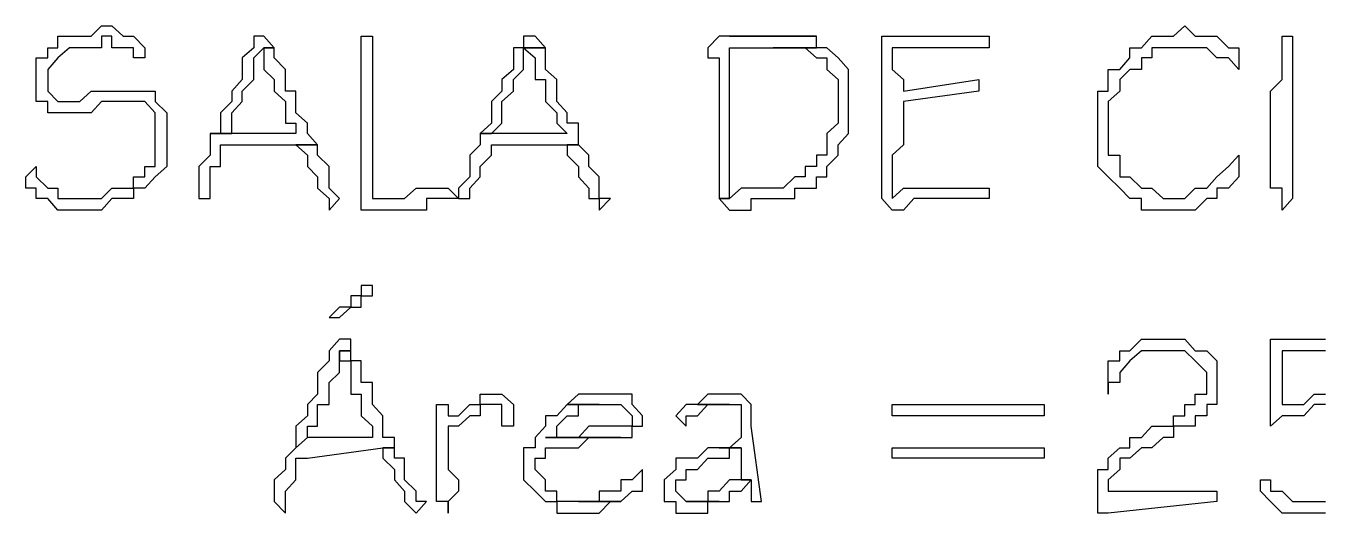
# Model space of a CAD drawing. Header units: millimetres. Extents: x -518.8 to -461.2, y 3.5 to 44.2.
# Drawn here: x -489.493 to -488.73, y 6.035 to 6.321 of the extents above; entities that cross this region are included whole.
import ezdxf

# ---------------------------------------------------------------- set-up
doc = ezdxf.new("R2010")
doc.units = ezdxf.units.MM
doc.header["$MEASUREMENT"] = 0
doc.layers.add('MYSOLIDS', color=7, linetype='Continuous')

msp = doc.modelspace()

# ---------------------------------------------------------------- linework, layer by layer
at = {"layer": 'MYSOLIDS'}
for points in [[(-489.42333, 6.30221), (-489.4301, 6.30221), (-489.4301, 6.30221), (-489.4301, 6.30823), (-489.4301, 6.30823), (-489.4301, 6.30823), (-489.43611, 6.30823), (-489.44288, 6.30823), (-489.44288, 6.31499), (-489.44889, 6.31499), (-489.44889, 6.30823), (-489.45491, 6.30823), (-489.46167, 6.30823), (-489.46769, 6.30823), (-489.46769, 6.30823), (-489.47446, 6.30221), (-489.47446, 6.30221), (-489.48047, 6.29544), (-489.48047, 6.29544), (-489.48047, 6.28943), (-489.48047, 6.28943), (-489.48047, 6.28266), (-489.48047, 6.28266), (-489.47446, 6.27665), (-489.47446, 6.27665), (-489.46769, 6.27665), (-489.46769, 6.27665), (-489.46167, 6.27665), (-489.45491, 6.28266), (-489.44889, 6.28266), (-489.44889, 6.28266), (-489.44288, 6.28266), (-489.44288, 6.28266), (-489.43611, 6.28266), (-489.4301, 6.28266), (-489.4301, 6.28266), (-489.42333, 6.28266), (-489.41731, 6.28266), (-489.41731, 6.27665), (-489.41731, 6.27665), (-489.41055, 6.26988), (-489.41055, 6.26988), (-489.41055, 6.26386), (-489.41055, 6.25785), (-489.41055, 6.25785), (-489.41055, 6.25108), (-489.41055, 6.25108), (-489.41055, 6.24507), (-489.41055, 6.2383), (-489.41055, 6.2383), (-489.41731, 6.23229), (-489.41731, 6.23229), (-489.42333, 6.22552), (-489.42333, 6.22552), (-489.4301, 6.22552), (-489.4301, 6.2195), (-489.43611, 6.2195), (-489.43611, 6.2195), (-489.44288, 6.2195), (-489.44889, 6.21274), (-489.45491, 6.21274), (-489.45491, 6.21274), (-489.46167, 6.21274), (-489.46167, 6.21274), (-489.46769, 6.21274), (-489.47446, 6.21274), (-489.48047, 6.2195), (-489.48047, 6.2195), (-489.48724, 6.2195), (-489.48724, 6.22552), (-489.49325, 6.22552), (-489.49325, 6.23229), (-489.49325, 6.23229), (-489.49325, 6.23229), (-489.49325, 6.23229), (-489.48724, 6.2383), (-489.48724, 6.2383), (-489.48724, 6.23229), (-489.48724, 6.23229), (-489.48724, 6.23229), (-489.48724, 6.23229), (-489.48047, 6.22552), (-489.48047, 6.22552), (-489.47446, 6.22552), (-489.47446, 6.2195), (-489.46769, 6.2195), (-489.46167, 6.2195), (-489.46167, 6.2195), (-489.45491, 6.2195), (-489.44889, 6.2195), (-489.44288, 6.22552), (-489.44288, 6.22552), (-489.43611, 6.22552), (-489.4301, 6.22552), (-489.4301, 6.23229), (-489.4301, 6.23229), (-489.42333, 6.23229), (-489.42333, 6.2383), (-489.41731, 6.2383), (-489.41731, 6.24507), (-489.41731, 6.25108), (-489.41731, 6.25108), (-489.41731, 6.25785), (-489.41731, 6.26386), (-489.41731, 6.26386), (-489.41731, 6.26988), (-489.41731, 6.26988), (-489.42333, 6.27665), (-489.4301, 6.27665), (-489.4301, 6.27665), (-489.43611, 6.27665), (-489.43611, 6.27665), (-489.44288, 6.27665), (-489.44889, 6.27665), (-489.44889, 6.27665), (-489.45491, 6.26988), (-489.46167, 6.26988), (-489.46769, 6.26988), (-489.46769, 6.26988), (-489.47446, 6.26988), (-489.48047, 6.26988), (-489.48047, 6.27665), (-489.48724, 6.27665), (-489.48724, 6.27665), (-489.48724, 6.28266), (-489.48724, 6.28943), (-489.48724, 6.28943), (-489.48724, 6.29544), (-489.48724, 6.29544), (-489.48724, 6.30221), (-489.48047, 6.30221), (-489.48047, 6.30823), (-489.47446, 6.30823), (-489.47446, 6.31499), (-489.46769, 6.31499), (-489.46769, 6.31499), (-489.46167, 6.31499), (-489.45491, 6.31499), (-489.44889, 6.32101), (-489.44889, 6.32101), (-489.44889, 6.32101), (-489.44288, 6.32101), (-489.43611, 6.31499), (-489.4301, 6.31499), (-489.4301, 6.31499), (-489.42333, 6.30823), (-489.42333, 6.30823), (-489.42333, 6.30823), (-489.42333, 6.30221), (-489.42333, 6.30221), (-489.42333, 6.30221), (-489.42333, 6.30221), (-489.42333, 6.30221), (-489.42333, 6.30221), (-489.42333, 6.30221)], [(-489.3534, 6.31499), (-489.3534, 6.31499), (-489.3534, 6.31499), (-489.35942, 6.31499), (-489.35942, 6.30823), (-489.35942, 6.30823), (-489.36619, 6.30221), (-489.36619, 6.29544), (-489.36619, 6.28943), (-489.3722, 6.28266), (-489.3722, 6.27665), (-489.3722, 6.27665), (-489.37897, 6.26988), (-489.37897, 6.26988), (-489.37897, 6.26386), (-489.37897, 6.25785), (-489.38498, 6.25785), (-489.3722, 6.25785), (-489.3722, 6.25785), (-489.3722, 6.26386), (-489.3722, 6.26386), (-489.3722, 6.26988), (-489.36619, 6.27665), (-489.36619, 6.27665), (-489.36619, 6.28266), (-489.36619, 6.28266), (-489.35942, 6.28943), (-489.35942, 6.28943), (-489.35942, 6.29544), (-489.35942, 6.30221), (-489.3534, 6.30823), (-489.34739, 6.30823), (-489.3534, 6.31499), (-489.3534, 6.31499), (-489.3534, 6.31499), (-489.3534, 6.31499)], [(-489.28949, 6.2195), (-489.28348, 6.2195), (-489.27671, 6.2195), (-489.2707, 6.2195), (-489.2707, 6.2195), (-489.26393, 6.22552), (-489.26393, 6.22552), (-489.25792, 6.22552), (-489.2519, 6.22552), (-489.24513, 6.22552), (-489.24513, 6.22552), (-489.24513, 6.22552), (-489.24513, 6.22552), (-489.23912, 6.2195), (-489.23912, 6.2195), (-489.24513, 6.2195), (-489.24513, 6.2195), (-489.2519, 6.2195), (-489.25792, 6.2195), (-489.25792, 6.2195), (-489.25792, 6.21274), (-489.26393, 6.21274), (-489.2707, 6.21274), (-489.27671, 6.21274), (-489.27671, 6.21274), (-489.28348, 6.21274), (-489.28949, 6.21274), (-489.28949, 6.21274), (-489.28949, 6.21274), (-489.29626, 6.21274), (-489.29626, 6.21274), (-489.29626, 6.2195), (-489.29626, 6.2195), (-489.29626, 6.22552), (-489.29626, 6.22552), (-489.29626, 6.23229), (-489.29626, 6.23229), (-489.29626, 6.2383), (-489.29626, 6.24507), (-489.29626, 6.24507), (-489.29626, 6.25108), (-489.29626, 6.25785), (-489.29626, 6.26386), (-489.29626, 6.26386), (-489.29626, 6.26988), (-489.29626, 6.26988), (-489.29626, 6.27665), (-489.29626, 6.28266), (-489.29626, 6.28943), (-489.29626, 6.28943), (-489.29626, 6.29544), (-489.29626, 6.30221), (-489.29626, 6.30221), (-489.29626, 6.30823), (-489.29626, 6.30823), (-489.29626, 6.31499), (-489.29626, 6.31499), (-489.28949, 6.31499), (-489.28949, 6.31499), (-489.28949, 6.31499), (-489.28949, 6.31499), (-489.28949, 6.31499), (-489.28949, 6.31499), (-489.28949, 6.30823), (-489.28949, 6.30823), (-489.28949, 6.30221), (-489.28949, 6.29544), (-489.28949, 6.28943), (-489.28949, 6.28943), (-489.28949, 6.28266), (-489.28949, 6.27665), (-489.28949, 6.26988), (-489.28949, 6.26988), (-489.28949, 6.26386), (-489.28949, 6.26386), (-489.28949, 6.25785), (-489.28949, 6.25108), (-489.28949, 6.24507), (-489.28949, 6.24507), (-489.28949, 6.24507), (-489.28949, 6.2383), (-489.28949, 6.23229), (-489.28949, 6.22552), (-489.28949, 6.22552), (-489.28949, 6.2195), (-489.28949, 6.2195), (-489.28949, 6.2195), (-489.28949, 6.2195)], [(-489.20077, 6.31499), (-489.20077, 6.31499), (-489.20077, 6.31499), (-489.20077, 6.31499), (-489.20077, 6.30823), (-489.20679, 6.30823), (-489.20679, 6.30221), (-489.20679, 6.29544), (-489.21355, 6.28943), (-489.21355, 6.28266), (-489.21957, 6.27665), (-489.21957, 6.27665), (-489.21957, 6.26988), (-489.21957, 6.26988), (-489.21957, 6.26386), (-489.22634, 6.25785), (-489.22634, 6.25785), (-489.21957, 6.25785), (-489.21957, 6.25785), (-489.21355, 6.26386), (-489.21355, 6.26386), (-489.21355, 6.26988), (-489.21355, 6.27665), (-489.21355, 6.27665), (-489.20679, 6.28266), (-489.20679, 6.28266), (-489.20679, 6.28943), (-489.20679, 6.28943), (-489.20077, 6.29544), (-489.20077, 6.30221), (-489.20077, 6.30823), (-489.18799, 6.30823), (-489.19401, 6.31499), (-489.19401, 6.31499), (-489.20077, 6.31499), (-489.20077, 6.31499)], [(-489.08574, 6.31499), (-489.08574, 6.31499), (-489.0925, 6.30823), (-489.0925, 6.30823), (-489.0925, 6.30221), (-489.08574, 6.30221), (-489.08574, 6.29544), (-489.08574, 6.28943), (-489.08574, 6.28943), (-489.08574, 6.28266), (-489.08574, 6.27665), (-489.08574, 6.26988), (-489.08574, 6.26988), (-489.08574, 6.26386), (-489.08574, 6.25785), (-489.08574, 6.25108), (-489.08574, 6.25108), (-489.08574, 6.24507), (-489.08574, 6.2383), (-489.08574, 6.23229), (-489.08574, 6.23229), (-489.08574, 6.22552), (-489.08574, 6.2195), (-489.07972, 6.2195), (-489.07972, 6.22552), (-489.07972, 6.23229), (-489.07972, 6.2383), (-489.07972, 6.2383), (-489.07972, 6.24507), (-489.07972, 6.24507), (-489.07972, 6.25108), (-489.07972, 6.25785), (-489.07972, 6.25785), (-489.07972, 6.26386), (-489.07972, 6.26988), (-489.07972, 6.27665), (-489.07972, 6.27665), (-489.07972, 6.28266), (-489.07972, 6.28943), (-489.07972, 6.28943), (-489.07972, 6.29544), (-489.07972, 6.30221), (-489.07972, 6.30823), (-489.07972, 6.30823), (-489.07295, 6.30823), (-489.07295, 6.30823), (-489.06694, 6.30823), (-489.06092, 6.30823), (-489.06092, 6.30823), (-489.05416, 6.30823), (-489.05416, 6.30823), (-489.02859, 6.30823), (-489.02859, 6.31499), (-489.07972, 6.31499), (-489.08574, 6.31499), (-489.08574, 6.31499), (-489.08574, 6.31499)], [(-489.04814, 6.31499), (-489.05416, 6.31499), (-489.06092, 6.31499), (-489.06092, 6.31499), (-489.06092, 6.31499), (-489.06694, 6.31499), (-489.07295, 6.31499), (-489.07972, 6.31499), (-489.07972, 6.31499), (-489.02859, 6.31499), (-489.03536, 6.31499), (-489.04137, 6.31499), (-489.04137, 6.31499), (-489.04814, 6.31499), (-489.04814, 6.31499)], [(-488.97746, 6.28266), (-488.9331, 6.28943), (-488.9331, 6.28943), (-488.9331, 6.28943), (-488.9331, 6.28943), (-488.9331, 6.28266), (-488.9331, 6.28266), (-488.9331, 6.28266), (-488.9331, 6.28266), (-488.9331, 6.28266), (-488.9331, 6.28266), (-488.97746, 6.27665), (-488.97746, 6.27665), (-488.97746, 6.27665), (-488.97746, 6.26988), (-488.97746, 6.26988), (-488.97746, 6.26988), (-488.97746, 6.26386), (-488.97746, 6.25785), (-488.97746, 6.25108), (-488.97746, 6.25108), (-488.98423, 6.24507), (-488.98423, 6.24507), (-488.98423, 6.2383), (-488.98423, 6.23229), (-488.98423, 6.22552), (-488.98423, 6.22552), (-488.98423, 6.2195), (-488.97746, 6.22552), (-488.97145, 6.22552), (-488.96543, 6.22552), (-488.96543, 6.22552), (-488.95867, 6.22552), (-488.95265, 6.22552), (-488.95265, 6.22552), (-488.94589, 6.22552), (-488.94589, 6.22552), (-488.93987, 6.22552), (-488.9331, 6.22552), (-488.9331, 6.22552), (-488.92709, 6.22552), (-488.92709, 6.22552), (-488.92709, 6.2195), (-488.92709, 6.2195), (-488.92709, 6.2195), (-488.9331, 6.2195), (-488.93987, 6.2195), (-488.94589, 6.2195), (-488.94589, 6.2195), (-488.95265, 6.2195), (-488.95265, 6.2195), (-488.95867, 6.2195), (-488.96543, 6.2195), (-488.97145, 6.2195), (-488.97145, 6.2195), (-488.97746, 6.21274), (-488.97746, 6.21274), (-488.98423, 6.21274), (-488.98423, 6.21274), (-488.99025, 6.2195), (-488.99025, 6.2195), (-488.99025, 6.2195), (-488.99025, 6.2195), (-488.99025, 6.22552), (-488.99025, 6.22552), (-488.99025, 6.23229), (-488.99025, 6.2383), (-488.99025, 6.2383), (-488.99025, 6.24507), (-488.99025, 6.25108), (-488.99025, 6.25785), (-488.99025, 6.25785), (-488.99025, 6.26386), (-488.99025, 6.26988), (-488.99025, 6.26988), (-488.99025, 6.27665), (-488.99025, 6.28266), (-488.99025, 6.28266), (-488.99025, 6.28943), (-488.99025, 6.29544), (-488.99025, 6.30221), (-488.99025, 6.30221), (-488.99025, 6.30823), (-488.99025, 6.30823), (-488.99025, 6.30823), (-488.99025, 6.31499), (-488.99025, 6.31499), (-488.98423, 6.31499), (-488.98423, 6.31499), (-488.97746, 6.31499), (-488.97145, 6.31499), (-488.97145, 6.31499), (-488.97145, 6.31499), (-488.96543, 6.31499), (-488.95867, 6.31499), (-488.95867, 6.31499), (-488.95265, 6.31499), (-488.94589, 6.31499), (-488.94589, 6.31499), (-488.93987, 6.31499), (-488.9331, 6.31499), (-488.9331, 6.31499), (-488.9331, 6.31499), (-488.92709, 6.31499), (-488.92709, 6.31499), (-488.92709, 6.31499), (-488.92709, 6.31499), (-488.92709, 6.31499), (-488.92709, 6.30823), (-488.9331, 6.30823), (-488.9331, 6.30823), (-488.93987, 6.30823), (-488.94589, 6.30823), (-488.95265, 6.30823), (-488.95867, 6.30823), (-488.96543, 6.30823), (-488.97145, 6.30823), (-488.97746, 6.30823), (-488.97746, 6.30823), (-488.98423, 6.30823), (-488.98423, 6.30221), (-488.98423, 6.29544), (-488.98423, 6.29544), (-488.97746, 6.28943), (-488.97746, 6.28943), (-488.97746, 6.28266), (-488.97746, 6.28266), (-488.97746, 6.28266), (-488.97746, 6.28266)], [(-488.81205, 6.30823), (-488.81882, 6.30823), (-488.82483, 6.30823), (-488.82483, 6.30823), (-488.8316, 6.30823), (-488.8316, 6.30221), (-488.83761, 6.30221), (-488.83761, 6.29544), (-488.84438, 6.29544), (-488.84438, 6.29544), (-488.8504, 6.28943), (-488.8504, 6.28943), (-488.8504, 6.28266), (-488.85716, 6.27665), (-488.85716, 6.27665), (-488.85716, 6.27665), (-488.85716, 6.26988), (-488.85716, 6.26386), (-488.85716, 6.25785), (-488.85716, 6.25785), (-488.85716, 6.25108), (-488.85716, 6.24507), (-488.8504, 6.24507), (-488.8504, 6.2383), (-488.8504, 6.23229), (-488.84438, 6.23229), (-488.84438, 6.23229), (-488.83761, 6.22552), (-488.83761, 6.22552), (-488.8316, 6.22552), (-488.82483, 6.2195), (-488.82483, 6.2195), (-488.81882, 6.2195), (-488.81882, 6.2195), (-488.81205, 6.2195), (-488.80604, 6.22552), (-488.80604, 6.22552), (-488.79927, 6.22552), (-488.79927, 6.22552), (-488.79325, 6.23229), (-488.79325, 6.23229), (-488.78649, 6.2383), (-488.78649, 6.2383), (-488.78047, 6.24507), (-488.78047, 6.24507), (-488.78047, 6.24507), (-488.78047, 6.24507), (-488.78047, 6.2383), (-488.78047, 6.2383), (-488.78047, 6.2383), (-488.78047, 6.23229), (-488.78047, 6.23229), (-488.78649, 6.22552), (-488.79325, 6.22552), (-488.79325, 6.2195), (-488.79927, 6.2195), (-488.79927, 6.2195), (-488.79927, 6.2195), (-488.80604, 6.21274), (-488.81205, 6.21274), (-488.81882, 6.21274), (-488.81882, 6.21274), (-488.81882, 6.21274), (-488.82483, 6.21274), (-488.8316, 6.21274), (-488.83761, 6.21274), (-488.83761, 6.2195), (-488.84438, 6.2195), (-488.84438, 6.2195), (-488.8504, 6.22552), (-488.8504, 6.22552), (-488.85716, 6.23229), (-488.85716, 6.23229), (-488.86318, 6.2383), (-488.86318, 6.2383), (-488.86318, 6.24507), (-488.86318, 6.25108), (-488.86318, 6.25785), (-488.86318, 6.25785), (-488.86318, 6.26386), (-488.86318, 6.26988), (-488.86318, 6.26988), (-488.86318, 6.27665), (-488.86318, 6.28266), (-488.85716, 6.28266), (-488.85716, 6.28943), (-488.85716, 6.29544), (-488.8504, 6.29544), (-488.8504, 6.29544), (-488.84438, 6.30221), (-488.84438, 6.30823), (-488.83761, 6.30823), (-488.83761, 6.30823), (-488.8316, 6.31499), (-488.8316, 6.31499), (-488.82483, 6.31499), (-488.81882, 6.31499), (-488.81205, 6.32101), (-488.81205, 6.32101), (-488.80604, 6.31499), (-488.80604, 6.31499), (-488.79927, 6.31499), (-488.79325, 6.31499), (-488.79325, 6.31499), (-488.78649, 6.30823), (-488.78047, 6.30823), (-488.78047, 6.30823), (-488.78047, 6.30221), (-488.78047, 6.30221), (-488.78047, 6.30221), (-488.78047, 6.30221), (-488.78047, 6.29544), (-488.78047, 6.29544), (-488.78649, 6.30221), (-488.78649, 6.30221), (-488.78649, 6.30221), (-488.78649, 6.30221), (-488.79325, 6.30221), (-488.79927, 6.30823), (-488.79927, 6.30823), (-488.80604, 6.30823), (-488.81205, 6.30823), (-488.81205, 6.30823), (-488.81205, 6.30823), (-488.81205, 6.30823), (-488.81205, 6.30823)], [(-488.74889, 6.25785), (-488.74889, 6.25108), (-488.74889, 6.25108), (-488.74889, 6.24507), (-488.74889, 6.2383), (-488.74889, 6.2383), (-488.74889, 6.22552), (-488.74889, 6.22552), (-488.74889, 6.2195), (-488.74889, 6.2195), (-488.74889, 6.2195), (-488.74889, 6.2195), (-488.75491, 6.21274), (-488.75491, 6.21274), (-488.75491, 6.2195), (-488.75491, 6.2195), (-488.75491, 6.2195), (-488.75491, 6.2195), (-488.75491, 6.2195), (-488.75491, 6.2195), (-488.75491, 6.22552), (-488.76167, 6.22552), (-488.76167, 6.23229), (-488.76167, 6.2383), (-488.76167, 6.24507), (-488.76167, 6.24507), (-488.76167, 6.25108), (-488.76167, 6.25785), (-488.76167, 6.25785), (-488.76167, 6.26386), (-488.76167, 6.26988), (-488.76167, 6.27665), (-488.76167, 6.28266), (-488.76167, 6.28266), (-488.75491, 6.28943), (-488.75491, 6.29544), (-488.75491, 6.29544), (-488.75491, 6.30221), (-488.75491, 6.30823), (-488.75491, 6.30823), (-488.75491, 6.30823), (-488.75491, 6.30823), (-488.75491, 6.31499), (-488.75491, 6.31499), (-488.75491, 6.31499), (-488.75491, 6.31499), (-488.74889, 6.31499), (-488.74889, 6.31499), (-488.74889, 6.30823), (-488.74889, 6.30823), (-488.74889, 6.30823), (-488.74889, 6.30823), (-488.74889, 6.30221), (-488.74889, 6.29544), (-488.74889, 6.29544), (-488.74889, 6.28943), (-488.74889, 6.28266), (-488.74889, 6.27665), (-488.74889, 6.27665), (-488.74889, 6.26988), (-488.74889, 6.26386), (-488.74889, 6.25785), (-488.74889, 6.25785), (-488.74889, 6.25785), (-488.74889, 6.25785), (-488.74889, 6.25785)], [(-489.34739, 6.30823), (-489.3534, 6.30823), (-489.3534, 6.30221), (-489.3534, 6.30221), (-489.3534, 6.29544), (-489.34739, 6.28943), (-489.34739, 6.28943), (-489.34739, 6.28266), (-489.34739, 6.28266), (-489.34062, 6.27665), (-489.34062, 6.26988), (-489.34062, 6.26386), (-489.33461, 6.26386), (-489.33461, 6.25785), (-489.3722, 6.25785), (-489.38498, 6.25785), (-489.38498, 6.25108), (-489.38498, 6.24507), (-489.38498, 6.24507), (-489.39175, 6.2383), (-489.39175, 6.2383), (-489.39175, 6.23229), (-489.39175, 6.22552), (-489.39175, 6.2195), (-489.39175, 6.2195), (-489.39175, 6.2195), (-489.39175, 6.2195), (-489.39175, 6.2195), (-489.38498, 6.2195), (-489.38498, 6.22552), (-489.38498, 6.23229), (-489.38498, 6.23229), (-489.38498, 6.2383), (-489.37897, 6.2383), (-489.37897, 6.24507), (-489.37897, 6.25108), (-489.33461, 6.25108), (-489.32183, 6.25108), (-489.32784, 6.25785), (-489.32784, 6.26386), (-489.32784, 6.26386), (-489.33461, 6.26988), (-489.33461, 6.26988), (-489.33461, 6.27665), (-489.33461, 6.28266), (-489.34062, 6.28266), (-489.34062, 6.28943), (-489.34062, 6.28943), (-489.34062, 6.29544), (-489.34062, 6.29544), (-489.34739, 6.30221), (-489.34739, 6.30221), (-489.34739, 6.30823), (-489.34739, 6.30823)], [(-489.18799, 6.30823), (-489.20077, 6.30823), (-489.19401, 6.30221), (-489.19401, 6.30221), (-489.19401, 6.29544), (-489.19401, 6.28943), (-489.18799, 6.28943), (-489.18799, 6.28266), (-489.18799, 6.28266), (-489.18799, 6.27665), (-489.18122, 6.26988), (-489.18122, 6.26386), (-489.18122, 6.26386), (-489.17521, 6.25785), (-489.21957, 6.25785), (-489.22634, 6.25785), (-489.22634, 6.25108), (-489.23235, 6.24507), (-489.23235, 6.24507), (-489.23235, 6.2383), (-489.23235, 6.2383), (-489.23235, 6.23229), (-489.23912, 6.22552), (-489.23912, 6.2195), (-489.23912, 6.2195), (-489.23912, 6.2195), (-489.23235, 6.2195), (-489.23235, 6.2195), (-489.23235, 6.2195), (-489.23235, 6.22552), (-489.22634, 6.23229), (-489.22634, 6.23229), (-489.22634, 6.2383), (-489.22634, 6.2383), (-489.21957, 6.24507), (-489.21957, 6.25108), (-489.17521, 6.25108), (-489.16844, 6.25108), (-489.16844, 6.25785), (-489.16844, 6.26386), (-489.17521, 6.26386), (-489.17521, 6.26988), (-489.17521, 6.26988), (-489.18122, 6.27665), (-489.18122, 6.28266), (-489.18122, 6.28266), (-489.18122, 6.28943), (-489.18122, 6.28943), (-489.18799, 6.29544), (-489.18799, 6.29544), (-489.18799, 6.30221), (-489.18799, 6.30221), (-489.18799, 6.30823), (-489.18799, 6.30823)], [(-489.02859, 6.30823), (-489.05416, 6.30823), (-489.04814, 6.30823), (-489.04814, 6.30823), (-489.04137, 6.30823), (-489.03536, 6.30823), (-489.02859, 6.30221), (-489.02859, 6.30221), (-489.02258, 6.30221), (-489.02258, 6.30221), (-489.02258, 6.29544), (-489.02258, 6.29544), (-489.01581, 6.28943), (-489.01581, 6.28266), (-489.01581, 6.28266), (-489.01581, 6.27665), (-489.01581, 6.26988), (-489.01581, 6.26386), (-489.01581, 6.26386), (-489.02258, 6.25785), (-489.02258, 6.25108), (-489.02258, 6.25108), (-489.02258, 6.24507), (-489.02859, 6.24507), (-489.02859, 6.2383), (-489.03536, 6.2383), (-489.03536, 6.23229), (-489.04137, 6.23229), (-489.04137, 6.23229), (-489.04814, 6.22552), (-489.05416, 6.22552), (-489.06092, 6.22552), (-489.06092, 6.22552), (-489.06092, 6.22552), (-489.06694, 6.22552), (-489.07295, 6.22552), (-489.07295, 6.22552), (-489.07972, 6.2195), (-489.08574, 6.2195), (-489.08574, 6.2195), (-489.08574, 6.2195), (-489.08574, 6.2195), (-489.07972, 6.21274), (-489.07972, 6.21274), (-489.07295, 6.21274), (-489.06694, 6.21274), (-489.06694, 6.2195), (-489.06092, 6.2195), (-489.05416, 6.2195), (-489.05416, 6.2195), (-489.04814, 6.2195), (-489.04137, 6.2195), (-489.04137, 6.22552), (-489.03536, 6.22552), (-489.03536, 6.22552), (-489.02859, 6.22552), (-489.02859, 6.23229), (-489.02258, 6.23229), (-489.02258, 6.2383), (-489.01581, 6.24507), (-489.01581, 6.24507), (-489.01581, 6.25108), (-489.01581, 6.25108), (-489.0098, 6.25785), (-489.0098, 6.26386), (-489.0098, 6.26386), (-489.0098, 6.26988), (-489.0098, 6.27665), (-489.0098, 6.27665), (-489.0098, 6.28266), (-489.0098, 6.28943), (-489.0098, 6.28943), (-489.0098, 6.29544), (-489.01581, 6.30221), (-489.01581, 6.30221), (-489.02258, 6.30823), (-489.02258, 6.30823), (-489.02258, 6.30823), (-489.02859, 6.30823), (-489.02859, 6.30823)], [(-489.32183, 6.25108), (-489.33461, 6.25108), (-489.33461, 6.25108), (-489.32784, 6.24507), (-489.32784, 6.2383), (-489.32784, 6.2383), (-489.32183, 6.23229), (-489.32183, 6.22552), (-489.31506, 6.2195), (-489.31506, 6.2195), (-489.31506, 6.2195), (-489.31506, 6.21274), (-489.30904, 6.2195), (-489.30904, 6.2195), (-489.30904, 6.2195), (-489.31506, 6.22552), (-489.31506, 6.23229), (-489.31506, 6.2383), (-489.32183, 6.24507), (-489.32183, 6.24507), (-489.32183, 6.25108), (-489.32183, 6.25108)], [(-489.16844, 6.25108), (-489.17521, 6.25108), (-489.17521, 6.25108), (-489.17521, 6.24507), (-489.16844, 6.2383), (-489.16844, 6.2383), (-489.16844, 6.23229), (-489.16243, 6.22552), (-489.16243, 6.2195), (-489.15641, 6.2195), (-489.15641, 6.2195), (-489.15641, 6.21274), (-489.14964, 6.2195), (-489.14964, 6.2195), (-489.15641, 6.2195), (-489.15641, 6.22552), (-489.15641, 6.23229), (-489.16243, 6.2383), (-489.16243, 6.24507), (-489.16243, 6.24507), (-489.16844, 6.25108), (-489.16844, 6.25108)], [(-489.28949, 6.16838), (-489.28949, 6.16838), (-489.29626, 6.16838), (-489.29626, 6.16236), (-489.30228, 6.16236), (-489.30228, 6.15559), (-489.30904, 6.15559), (-489.30904, 6.15559), (-489.31506, 6.14958), (-489.31506, 6.14958), (-489.31506, 6.14958), (-489.31506, 6.14958), (-489.31506, 6.14958), (-489.30904, 6.14958), (-489.30904, 6.14958), (-489.30228, 6.15559), (-489.29626, 6.15559), (-489.29626, 6.15559), (-489.29626, 6.16236), (-489.28949, 6.16236), (-489.28949, 6.16236), (-489.28949, 6.16838), (-489.28949, 6.16838), (-489.28949, 6.16838), (-489.28949, 6.16838)], [(-489.30904, 6.1368), (-489.30904, 6.1368), (-489.30904, 6.1368), (-489.30904, 6.1368), (-489.31506, 6.13003), (-489.31506, 6.13003), (-489.31506, 6.12402), (-489.32183, 6.11725), (-489.32183, 6.11123), (-489.32183, 6.10447), (-489.32784, 6.09845), (-489.32784, 6.09845), (-489.32784, 6.09168), (-489.32784, 6.09168), (-489.33461, 6.08567), (-489.33461, 6.0789), (-489.33461, 6.07289), (-489.32784, 6.0789), (-489.32784, 6.0789), (-489.32784, 6.08567), (-489.32183, 6.08567), (-489.32183, 6.09168), (-489.32183, 6.09845), (-489.32183, 6.09845), (-489.31506, 6.09845), (-489.31506, 6.10447), (-489.31506, 6.11123), (-489.31506, 6.11123), (-489.30904, 6.11725), (-489.30904, 6.12402), (-489.30904, 6.13003), (-489.30228, 6.13003), (-489.30228, 6.1368), (-489.30228, 6.1368), (-489.30904, 6.1368), (-489.30904, 6.1368)], [(-488.85716, 6.04732), (-488.79325, 6.04732), (-488.79325, 6.04732), (-488.79325, 6.04732), (-488.79325, 6.04131), (-488.79325, 6.04131), (-488.79325, 6.04131), (-488.79325, 6.04131), (-488.79325, 6.04131), (-488.79325, 6.04131), (-488.85716, 6.03454), (-488.85716, 6.03454), (-488.85716, 6.03454), (-488.85716, 6.03454), (-488.85716, 6.03454), (-488.86318, 6.03454), (-488.86318, 6.03454), (-488.86318, 6.04131), (-488.86318, 6.04131), (-488.86318, 6.04732), (-488.86318, 6.05409), (-488.86318, 6.05409), (-488.86318, 6.06011), (-488.85716, 6.06011), (-488.85716, 6.06687), (-488.85716, 6.06687), (-488.8504, 6.07289), (-488.8504, 6.07289), (-488.84438, 6.07289), (-488.84438, 6.0789), (-488.83761, 6.0789), (-488.83761, 6.0789), (-488.8316, 6.08567), (-488.82483, 6.08567), (-488.81882, 6.08567), (-488.81882, 6.09168), (-488.81205, 6.09168), (-488.81205, 6.09168), (-488.81205, 6.09845), (-488.80604, 6.09845), (-488.80604, 6.10447), (-488.79927, 6.10447), (-488.79927, 6.11123), (-488.79927, 6.11123), (-488.79927, 6.11725), (-488.80604, 6.12402), (-488.80604, 6.12402), (-488.80604, 6.12402), (-488.81205, 6.13003), (-488.81205, 6.13003), (-488.81882, 6.13003), (-488.82483, 6.13003), (-488.8316, 6.13003), (-488.8316, 6.13003), (-488.83761, 6.13003), (-488.83761, 6.13003), (-488.84438, 6.12402), (-488.84438, 6.12402), (-488.8504, 6.11725), (-488.8504, 6.11725), (-488.8504, 6.11123), (-488.8504, 6.11123), (-488.85716, 6.11123), (-488.85716, 6.10447), (-488.85716, 6.11123), (-488.85716, 6.11123), (-488.85716, 6.11123), (-488.85716, 6.11123), (-488.85716, 6.11725), (-488.85716, 6.11725), (-488.85716, 6.12402), (-488.8504, 6.12402), (-488.8504, 6.12402), (-488.8504, 6.13003), (-488.84438, 6.13003), (-488.83761, 6.1368), (-488.83761, 6.1368), (-488.83761, 6.1368), (-488.8316, 6.1368), (-488.82483, 6.1368), (-488.82483, 6.1368), (-488.81882, 6.1368), (-488.81205, 6.1368), (-488.81205, 6.1368), (-488.80604, 6.13003), (-488.79927, 6.13003), (-488.79927, 6.13003), (-488.79927, 6.13003), (-488.79325, 6.12402), (-488.79325, 6.11725), (-488.79325, 6.11725), (-488.79325, 6.11123), (-488.79325, 6.10447), (-488.79325, 6.10447), (-488.79325, 6.09845), (-488.79927, 6.09845), (-488.79927, 6.09168), (-488.80604, 6.09168), (-488.80604, 6.09168), (-488.80604, 6.08567), (-488.81205, 6.08567), (-488.81882, 6.08567), (-488.81882, 6.0789), (-488.82483, 6.0789), (-488.8316, 6.07289), (-488.8316, 6.07289), (-488.83761, 6.07289), (-488.84438, 6.06687), (-488.84438, 6.06687), (-488.8504, 6.06687), (-488.8504, 6.06011), (-488.8504, 6.06011), (-488.85716, 6.05409), (-488.85716, 6.04732), (-488.85716, 6.04732), (-488.85716, 6.04732), (-488.85716, 6.04732), (-488.85716, 6.04732)], [(-488.72934, 6.09845), (-488.73611, 6.09845), (-488.73611, 6.09845), (-488.73611, 6.09845), (-488.74213, 6.09168), (-488.74889, 6.09168), (-488.74889, 6.09168), (-488.75491, 6.09168), (-488.75491, 6.09168), (-488.76167, 6.08567), (-488.76167, 6.08567), (-488.76167, 6.08567), (-488.76167, 6.08567), (-488.76167, 6.09168), (-488.76167, 6.09168), (-488.76167, 6.09845), (-488.76167, 6.09845), (-488.76167, 6.10447), (-488.76167, 6.11123), (-488.76167, 6.11123), (-488.76167, 6.11725), (-488.76167, 6.12402), (-488.76167, 6.12402), (-488.76167, 6.12402), (-488.76167, 6.13003), (-488.76167, 6.1368), (-488.75491, 6.1368), (-488.75491, 6.1368), (-488.74889, 6.1368), (-488.74889, 6.1368), (-488.74213, 6.1368), (-488.73611, 6.1368), (-488.72934, 6.1368)], [(-489.30228, 6.13003), (-489.30904, 6.13003), (-489.30904, 6.12402), (-489.30228, 6.12402), (-489.30228, 6.11725), (-489.30228, 6.11123), (-489.30228, 6.10447), (-489.29626, 6.10447), (-489.29626, 6.09845), (-489.29626, 6.09845), (-489.29626, 6.09168), (-489.28949, 6.08567), (-489.28949, 6.08567), (-489.28949, 6.0789), (-489.32784, 6.0789), (-489.33461, 6.07289), (-489.33461, 6.07289), (-489.34062, 6.06687), (-489.34062, 6.06011), (-489.34062, 6.06011), (-489.34062, 6.06011), (-489.34739, 6.05409), (-489.34739, 6.04732), (-489.34739, 6.04131), (-489.34739, 6.04131), (-489.34739, 6.04131), (-489.34062, 6.03454), (-489.34062, 6.04131), (-489.34062, 6.04131), (-489.34062, 6.04732), (-489.33461, 6.05409), (-489.33461, 6.05409), (-489.33461, 6.05409), (-489.33461, 6.06011), (-489.33461, 6.06687), (-489.32784, 6.06687), (-489.28348, 6.07289), (-489.27671, 6.07289), (-489.27671, 6.0789), (-489.28348, 6.0789), (-489.28348, 6.08567), (-489.28348, 6.09168), (-489.28348, 6.09168), (-489.28949, 6.09845), (-489.28949, 6.10447), (-489.28949, 6.10447), (-489.28949, 6.11123), (-489.29626, 6.11123), (-489.29626, 6.11725), (-489.29626, 6.11725), (-489.29626, 6.12402), (-489.30228, 6.12402), (-489.30228, 6.13003), (-489.30228, 6.13003)], [(-488.75491, 6.13003), (-488.75491, 6.12402), (-488.75491, 6.11725), (-488.75491, 6.11725), (-488.75491, 6.11123), (-488.75491, 6.10447), (-488.75491, 6.09845), (-488.75491, 6.09845), (-488.75491, 6.09845), (-488.74889, 6.09845), (-488.74889, 6.09845), (-488.74213, 6.09845), (-488.74213, 6.09845), (-488.73611, 6.10447), (-488.72934, 6.10447)], [(-488.72934, 6.13003), (-488.73611, 6.13003), (-488.74213, 6.13003), (-488.74889, 6.13003), (-488.75491, 6.13003), (-488.75491, 6.13003), (-488.75491, 6.13003), (-488.75491, 6.13003), (-488.75491, 6.13003)], [(-489.24513, 6.09168), (-489.23912, 6.09168), (-489.23235, 6.09845), (-489.23235, 6.09845), (-489.22634, 6.09845), (-489.22634, 6.10447), (-489.21957, 6.10447), (-489.21957, 6.10447), (-489.21355, 6.10447), (-489.21355, 6.10447), (-489.20679, 6.09845), (-489.20679, 6.09168), (-489.20679, 6.09168), (-489.20679, 6.08567), (-489.20679, 6.08567), (-489.21355, 6.08567), (-489.21355, 6.08567), (-489.21355, 6.08567), (-489.21355, 6.08567), (-489.21355, 6.08567), (-489.21355, 6.08567), (-489.21355, 6.09168), (-489.21355, 6.09168), (-489.21355, 6.09168), (-489.21355, 6.09168), (-489.21355, 6.09845), (-489.21355, 6.09845), (-489.21957, 6.09845), (-489.21957, 6.09845), (-489.21957, 6.09845), (-489.22634, 6.09845), (-489.22634, 6.09168), (-489.23235, 6.09168), (-489.23235, 6.09168), (-489.23912, 6.08567), (-489.24513, 6.08567), (-489.24513, 6.08567), (-489.24513, 6.0789), (-489.24513, 6.07289), (-489.24513, 6.06687), (-489.24513, 6.06687), (-489.24513, 6.06011), (-489.23912, 6.05409), (-489.23912, 6.05409), (-489.23912, 6.04732), (-489.23912, 6.04732), (-489.23912, 6.04732), (-489.24513, 6.04131), (-489.24513, 6.04131), (-489.24513, 6.03454), (-489.24513, 6.03454), (-489.24513, 6.04131), (-489.24513, 6.04131), (-489.2519, 6.04131), (-489.2519, 6.04131), (-489.2519, 6.05409), (-489.2519, 6.05409), (-489.2519, 6.06011), (-489.2519, 6.06687), (-489.2519, 6.07289), (-489.2519, 6.07289), (-489.2519, 6.0789), (-489.2519, 6.08567), (-489.2519, 6.09168), (-489.2519, 6.09168), (-489.2519, 6.09845), (-489.2519, 6.09845), (-489.2519, 6.09845), (-489.2519, 6.09845), (-489.24513, 6.09845), (-489.24513, 6.09845), (-489.24513, 6.09845), (-489.24513, 6.09845), (-489.24513, 6.09168), (-489.24513, 6.09168), (-489.24513, 6.09168), (-489.24513, 6.09168), (-489.24513, 6.09168), (-489.24513, 6.09168)], [(-489.15641, 6.10447), (-489.15641, 6.10447), (-489.16243, 6.10447), (-489.16844, 6.10447), (-489.16844, 6.10447), (-489.16844, 6.10447), (-489.17521, 6.09845), (-489.15641, 6.09845), (-489.14964, 6.09845), (-489.14964, 6.09845), (-489.14363, 6.09845), (-489.13686, 6.09168), (-489.13686, 6.09168), (-489.13686, 6.09168), (-489.13686, 6.08567), (-489.14363, 6.08567), (-489.14964, 6.08567), (-489.14964, 6.08567), (-489.15641, 6.08567), (-489.16243, 6.08567), (-489.16243, 6.08567), (-489.16844, 6.0789), (-489.17521, 6.0789), (-489.18122, 6.0789), (-489.18799, 6.0789), (-489.14363, 6.0789), (-489.14363, 6.0789), (-489.13686, 6.0789), (-489.13686, 6.08567), (-489.13085, 6.08567), (-489.13085, 6.09168), (-489.13085, 6.09168), (-489.13686, 6.09845), (-489.13686, 6.10447), (-489.14363, 6.10447), (-489.14363, 6.10447), (-489.14964, 6.10447), (-489.15641, 6.10447), (-489.15641, 6.10447)], [(-489.07972, 6.10447), (-489.07972, 6.10447), (-489.08574, 6.10447), (-489.0925, 6.10447), (-489.0925, 6.10447), (-489.09852, 6.09845), (-489.09852, 6.09845), (-489.07972, 6.09845), (-489.07972, 6.09845), (-489.07295, 6.09845), (-489.07295, 6.09168), (-489.07295, 6.09168), (-489.07295, 6.08567), (-489.07295, 6.0789), (-489.07295, 6.0789), (-489.07972, 6.07289), (-489.08574, 6.07289), (-489.07295, 6.07289), (-489.07295, 6.06011), (-489.07295, 6.06011), (-489.07295, 6.05409), (-489.06694, 6.05409), (-489.06694, 6.04131), (-489.06694, 6.04131), (-489.06694, 6.04131), (-489.06694, 6.04131), (-489.06092, 6.04131), (-489.06694, 6.08567), (-489.06694, 6.08567), (-489.06694, 6.09168), (-489.06694, 6.09845), (-489.06694, 6.09845), (-489.07295, 6.10447), (-489.07295, 6.10447), (-489.07972, 6.10447), (-489.07972, 6.10447)], [(-489.17521, 6.09845), (-489.17521, 6.09845), (-489.18122, 6.09168), (-489.18799, 6.09168), (-489.18799, 6.08567), (-489.18799, 6.08567), (-489.19401, 6.0789), (-489.19401, 6.0789), (-489.19401, 6.07289), (-489.20077, 6.07289), (-489.20077, 6.06687), (-489.20077, 6.06011), (-489.20077, 6.06011), (-489.20077, 6.05409), (-489.19401, 6.04732), (-489.19401, 6.04732), (-489.18799, 6.04131), (-489.18799, 6.04131), (-489.18799, 6.04131), (-489.18122, 6.04131), (-489.18122, 6.03454), (-489.17521, 6.03454), (-489.16844, 6.03454), (-489.16844, 6.03454), (-489.16243, 6.03454), (-489.15641, 6.03454), (-489.15641, 6.03454), (-489.14964, 6.04131), (-489.14964, 6.04131), (-489.14363, 6.04131), (-489.16844, 6.04131), (-489.17521, 6.04131), (-489.18122, 6.04131), (-489.18122, 6.04732), (-489.18799, 6.04732), (-489.18799, 6.04732), (-489.18799, 6.05409), (-489.19401, 6.06011), (-489.19401, 6.06011), (-489.19401, 6.06687), (-489.19401, 6.06687), (-489.18799, 6.06687), (-489.18799, 6.07289), (-489.18799, 6.07289), (-489.18122, 6.07289), (-489.17521, 6.07289), (-489.16844, 6.07289), (-489.16243, 6.0789), (-489.15641, 6.0789), (-489.15641, 6.0789), (-489.14964, 6.0789), (-489.14964, 6.0789), (-489.14363, 6.0789), (-489.18799, 6.0789), (-489.18122, 6.0789), (-489.18122, 6.08567), (-489.17521, 6.09168), (-489.17521, 6.09168), (-489.16844, 6.09168), (-489.16844, 6.09845), (-489.16243, 6.09845), (-489.15641, 6.09845), (-489.15641, 6.09845), (-489.17521, 6.09845), (-489.17521, 6.09845)], [(-489.09852, 6.09845), (-489.10528, 6.09845), (-489.10528, 6.09845), (-489.1113, 6.09168), (-489.1113, 6.09168), (-489.1113, 6.09168), (-489.10528, 6.08567), (-489.10528, 6.08567), (-489.10528, 6.09168), (-489.10528, 6.09168), (-489.09852, 6.09168), (-489.09852, 6.09168), (-489.0925, 6.09845), (-489.08574, 6.09845), (-489.08574, 6.09845), (-489.07972, 6.09845), (-489.09852, 6.09845), (-489.09852, 6.09845)], [(-488.90152, 6.09168), (-488.97746, 6.09168), (-488.98423, 6.09168), (-488.98423, 6.09168), (-488.98423, 6.09168), (-488.98423, 6.09168), (-488.98423, 6.09845), (-488.98423, 6.09845), (-488.97746, 6.09845), (-488.97746, 6.09845), (-488.90152, 6.09845), (-488.90152, 6.09845), (-488.89476, 6.09845), (-488.89476, 6.09168), (-488.89476, 6.09168), (-488.89476, 6.09168), (-488.89476, 6.09168), (-488.90152, 6.09168), (-488.90152, 6.09168), (-488.90152, 6.09168), (-488.90152, 6.09168), (-488.90152, 6.09168)], [(-489.27671, 6.07289), (-489.28348, 6.07289), (-489.28348, 6.07289), (-489.28348, 6.06687), (-489.27671, 6.06011), (-489.27671, 6.06011), (-489.27671, 6.05409), (-489.2707, 6.04732), (-489.2707, 6.04131), (-489.2707, 6.04131), (-489.26393, 6.03454), (-489.26393, 6.03454), (-489.26393, 6.03454), (-489.25792, 6.04131), (-489.26393, 6.04131), (-489.26393, 6.04732), (-489.2707, 6.05409), (-489.2707, 6.06011), (-489.2707, 6.06687), (-489.27671, 6.06687), (-489.27671, 6.07289), (-489.27671, 6.07289)], [(-489.08574, 6.07289), (-489.0925, 6.07289), (-489.0925, 6.07289), (-489.09852, 6.06687), (-489.10528, 6.06687), (-489.10528, 6.06687), (-489.1113, 6.06687), (-489.1113, 6.06011), (-489.1113, 6.06011), (-489.11807, 6.05409), (-489.11807, 6.05409), (-489.11807, 6.04732), (-489.11807, 6.04732), (-489.11807, 6.04131), (-489.11807, 6.04131), (-489.1113, 6.04131), (-489.1113, 6.03454), (-489.10528, 6.03454), (-489.09852, 6.03454), (-489.0925, 6.03454), (-489.0925, 6.04131), (-489.08574, 6.04131), (-489.08574, 6.04131), (-489.10528, 6.04131), (-489.10528, 6.04131), (-489.1113, 6.04732), (-489.1113, 6.04732), (-489.1113, 6.04732), (-489.1113, 6.04732), (-489.1113, 6.05409), (-489.10528, 6.05409), (-489.10528, 6.06011), (-489.10528, 6.06011), (-489.09852, 6.06011), (-489.09852, 6.06011), (-489.0925, 6.06687), (-489.08574, 6.06687), (-489.07972, 6.06687), (-489.07972, 6.07289), (-489.07295, 6.07289), (-489.08574, 6.07289), (-489.08574, 6.07289)], [(-488.90152, 6.06687), (-488.97746, 6.06687), (-488.98423, 6.06687), (-488.98423, 6.06687), (-488.98423, 6.07289), (-488.98423, 6.07289), (-488.98423, 6.07289), (-488.98423, 6.07289), (-488.97746, 6.07289), (-488.97746, 6.07289), (-488.90152, 6.07289), (-488.90152, 6.07289), (-488.89476, 6.07289), (-488.89476, 6.07289), (-488.89476, 6.07289), (-488.89476, 6.06687), (-488.89476, 6.06687), (-488.90152, 6.06687), (-488.90152, 6.06687), (-488.90152, 6.06687), (-488.90152, 6.06687), (-488.90152, 6.06687)], [(-489.13085, 6.06011), (-489.13085, 6.06011), (-489.13686, 6.05409), (-489.13686, 6.05409), (-489.14363, 6.05409), (-489.14363, 6.05409), (-489.14363, 6.04732), (-489.14964, 6.04732), (-489.15641, 6.04732), (-489.15641, 6.04131), (-489.16243, 6.04131), (-489.16243, 6.04131), (-489.16844, 6.04131), (-489.14363, 6.04131), (-489.14363, 6.04131), (-489.13686, 6.04732), (-489.13686, 6.04732), (-489.13085, 6.04732), (-489.13085, 6.05409), (-489.13085, 6.05409), (-489.13085, 6.06011), (-489.13085, 6.06011), (-489.13085, 6.06011)], [(-489.07295, 6.05409), (-489.07972, 6.05409), (-489.08574, 6.04732), (-489.08574, 6.04732), (-489.0925, 6.04732), (-489.0925, 6.04131), (-489.09852, 6.04131), (-489.10528, 6.04131), (-489.08574, 6.04131), (-489.07972, 6.04131), (-489.07972, 6.04732), (-489.07295, 6.04732), (-489.06694, 6.05409), (-489.07295, 6.05409), (-489.07295, 6.05409)], [(-488.72934, 6.03454), (-488.73611, 6.03454), (-488.74213, 6.03454), (-488.74213, 6.03454), (-488.74889, 6.03454), (-488.75491, 6.03454), (-488.75491, 6.03454), (-488.76167, 6.04131), (-488.76167, 6.04131), (-488.76769, 6.04732), (-488.76769, 6.04732), (-488.76769, 6.05409), (-488.76769, 6.05409), (-488.76167, 6.05409), (-488.76167, 6.05409), (-488.76167, 6.04732), (-488.76167, 6.04732), (-488.76167, 6.04732), (-488.76167, 6.04732), (-488.75491, 6.04732), (-488.74889, 6.04131), (-488.74889, 6.04131), (-488.74889, 6.04131), (-488.74213, 6.04131), (-488.74213, 6.04131), (-488.73611, 6.04131), (-488.72934, 6.04131)]]:
    msp.add_lwpolyline(points, dxfattribs=at)

doc.saveas('drawing.dxf')
